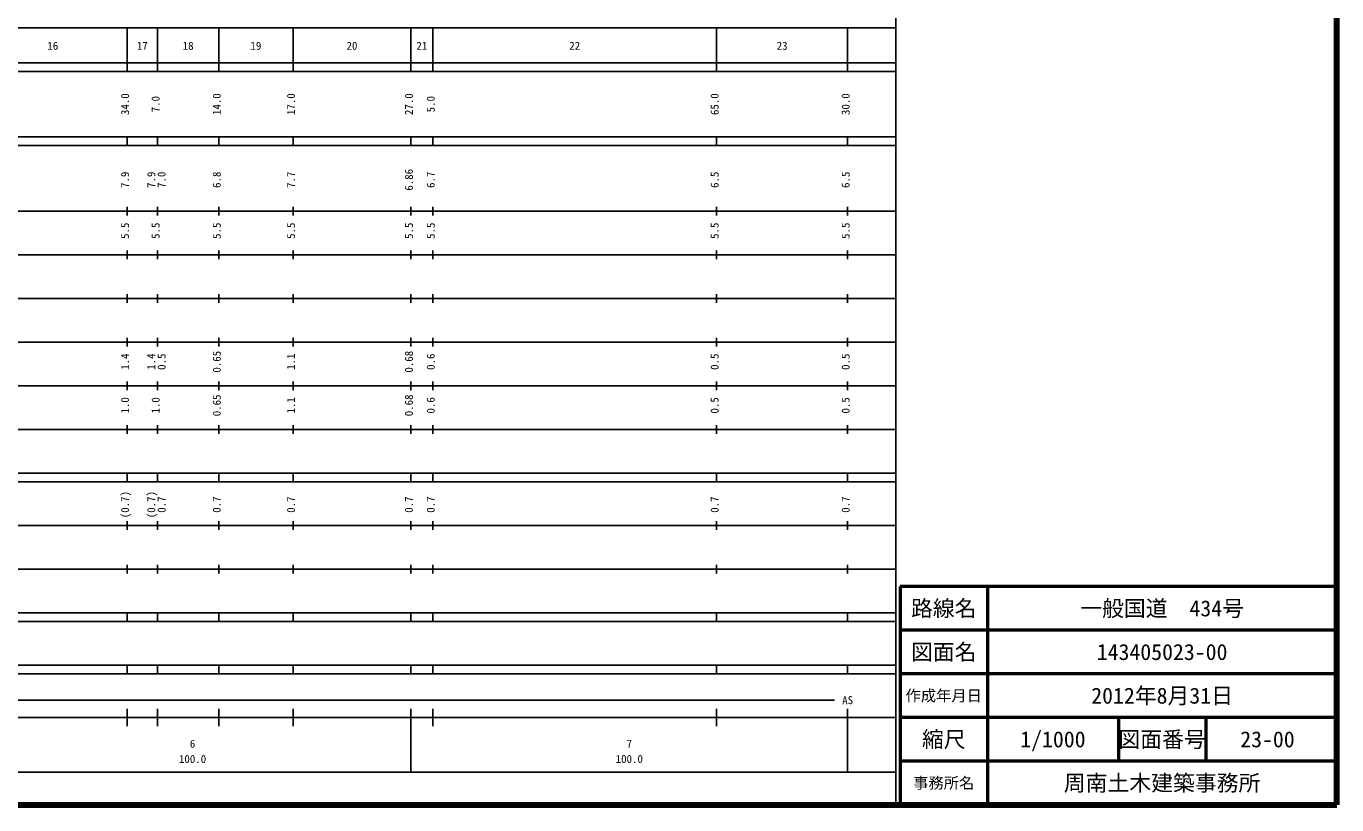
# Model space of a CAD drawing. Units: millimetres on the paper, enlarged 1000 times. Extents: x 40000 to 680000, y 20000 to 380000.
# Drawn here: x 379910 to 680000, y 20000 to 198357 of the extents above; entities that cross this region are included whole.
import ezdxf
from ezdxf.enums import TextEntityAlignment as Align

# ---------------------------------------------------------------- set-up
doc = ezdxf.new("R2010")
doc.units = ezdxf.units.MM
doc.header["$LTSCALE"] = 1000
for name, color, linetype, lineweight in [('M-TTL', 2, 'Continuous', 140), ('M-TTL-BAND', 7, 'Continuous', 25), ('M-TTL-FRAM', 2, 'Continuous', 50), ('M-TTL-LINE', 7, 'Continuous', 50)]:
    doc.layers.add(name, color=color, linetype=linetype, lineweight=lineweight)
doc.layers.add('M-TTL-TXT', color=7, linetype='Continuous')
doc.styles.add('ＭＳ ゴシック', font='')
doc.styles.get('ＭＳ ゴシック').set_extended_font_data('MS Gothic')

msp = doc.modelspace()

# ---------------------------------------------------------------- linework, layer by layer
at = {"layer": 'M-TTL'}
for p, q in [((680000, 20000), (680000, 380000)), ((40000, 20000), (680000, 20000))]:
    msp.add_line(p, q, dxfattribs=at)
at = {"layer": 'M-TTL-BAND'}
for p, q in [((579000, 20000), (579000, 370000)), ((68000, 198000), (579000, 198000)), ((403000, 188000), (403000, 198000)), ((410000, 188000), (410000, 198000)), ((424000, 188000), (424000, 198000)), ((441000, 188000), (441000, 198000)), ((468000, 188000), (468000, 198000)), ((473000, 188000), (473000, 198000)), ((538000, 188000), (538000, 198000)), ((568000, 188000), (568000, 198000)), ((40000, 190000), (579000, 190000)), ((40000, 188000), (579000, 188000)), ((40000, 173000), (579000, 173000)), ((403000, 171000), (403000, 173000)), ((410000, 171000), (410000, 173000)), ((424000, 171000), (424000, 173000)), ((441000, 171000), (441000, 173000)), ((468000, 171000), (468000, 173000)), ((473000, 171000), (473000, 173000)), ((538000, 171000), (538000, 173000)), ((568000, 171000), (568000, 173000)), ((40000, 171000), (579000, 171000)), ((403000, 155000), (403000, 157000)), ((410000, 155000), (410000, 157000)), ((424000, 155000), (424000, 157000)), ((441000, 155000), (441000, 157000)), ((468000, 155000), (468000, 157000)), ((473000, 155000), (473000, 157000)), ((538000, 155000), (538000, 157000)), ((568000, 155000), (568000, 157000)), ((40000, 156000), (579000, 156000)), ((46000, 146000), (579000, 146000)), ((403000, 145000), (403000, 147000)), ((410000, 145000), (410000, 147000)), ((424000, 145000), (424000, 147000)), ((441000, 145000), (441000, 147000)), ((468000, 145000), (468000, 147000)), ((473000, 145000), (473000, 147000)), ((538000, 145000), (538000, 147000)), ((568000, 145000), (568000, 147000)), ((52000, 136000), (579000, 136000)), ((403000, 135000), (403000, 137000)), ((410000, 135000), (410000, 137000)), ((424000, 135000), (424000, 137000)), ((441000, 135000), (441000, 137000)), ((468000, 135000), (468000, 137000)), ((473000, 135000), (473000, 137000)), ((538000, 135000), (538000, 137000)), ((568000, 135000), (568000, 137000)), ((403000, 125000), (403000, 127000)), ((410000, 125000), (410000, 127000)), ((424000, 125000), (424000, 127000)), ((441000, 125000), (441000, 127000)), ((468000, 125000), (468000, 127000)), ((473000, 125000), (473000, 127000)), ((538000, 125000), (538000, 127000)), ((568000, 125000), (568000, 127000)), ((46000, 126000), (579000, 126000)), ((52000, 116000), (579000, 116000)), ((403000, 115000), (403000, 117000)), ((410000, 115000), (410000, 117000)), ((424000, 115000), (424000, 117000)), ((441000, 115000), (441000, 117000)), ((468000, 115000), (468000, 117000)), ((473000, 115000), (473000, 117000)), ((538000, 115000), (538000, 117000)), ((568000, 115000), (568000, 117000)), ((46000, 106000), (579000, 106000)), ((403000, 105000), (403000, 107000)), ((410000, 105000), (410000, 107000)), ((424000, 105000), (424000, 107000)), ((441000, 105000), (441000, 107000)), ((468000, 105000), (468000, 107000)), ((473000, 105000), (473000, 107000)), ((538000, 105000), (538000, 107000)), ((568000, 105000), (568000, 107000)), ((40000, 96000), (579000, 96000)), ((40000, 94000), (579000, 94000)), ((403000, 94000), (403000, 96000)), ((410000, 94000), (410000, 96000)), ((424000, 94000), (424000, 96000)), ((441000, 94000), (441000, 96000)), ((468000, 94000), (468000, 96000)), ((473000, 94000), (473000, 96000)), ((538000, 94000), (538000, 96000)), ((568000, 94000), (568000, 96000)), ((403000, 83000), (403000, 85000)), ((410000, 83000), (410000, 85000)), ((424000, 83000), (424000, 85000)), ((441000, 83000), (441000, 85000)), ((468000, 83000), (468000, 85000)), ((473000, 83000), (473000, 85000)), ((538000, 83000), (538000, 85000)), ((568000, 83000), (568000, 85000)), ((49000, 84000), (579000, 84000)), ((40000, 74000), (579000, 74000)), ((403000, 73000), (403000, 75000)), ((410000, 73000), (410000, 75000)), ((424000, 73000), (424000, 75000)), ((441000, 73000), (441000, 75000)), ((468000, 73000), (468000, 75000)), ((473000, 73000), (473000, 75000)), ((538000, 73000), (538000, 75000)), ((568000, 73000), (568000, 75000)), ((40000, 64000), (579000, 64000)), ((403000, 62000), (403000, 64000)), ((410000, 62000), (410000, 64000)), ((424000, 62000), (424000, 64000)), ((441000, 62000), (441000, 64000)), ((468000, 62000), (468000, 64000)), ((473000, 62000), (473000, 64000)), ((538000, 62000), (538000, 64000)), ((568000, 62000), (568000, 64000)), ((40000, 62000), (579000, 62000)), ((40000, 52000), (579000, 52000)), ((403000, 50000), (403000, 52000)), ((410000, 50000), (410000, 52000)), ((424000, 50000), (424000, 52000)), ((441000, 50000), (441000, 52000)), ((468000, 50000), (468000, 52000)), ((473000, 50000), (473000, 52000)), ((538000, 50000), (538000, 52000)), ((568000, 50000), (568000, 52000)), ((40000, 50000), (579000, 50000)), ((71000, 44000), (565000, 44000)), ((40000, 40000), (579000, 40000)), ((403000, 38000), (403000, 42000)), ((410000, 38000), (410000, 42000)), ((424000, 38000), (424000, 42000)), ((441000, 38000), (441000, 42000)), ((468000, 27500), (468000, 42000)), ((473000, 38000), (473000, 42000)), ((538000, 38000), (538000, 42000)), ((568000, 27500), (568000, 42000)), ((68000, 27500), (579000, 27500))]:
    msp.add_line(p, q, dxfattribs=at)
at = {"layer": 'M-TTL-FRAM'}
for p, q in [((680000, 70000), (580000, 70000)), ((580000, 70000), (580000, 20000))]:
    msp.add_line(p, q, dxfattribs=at)
at = {"layer": 'M-TTL-LINE'}
for p, q in [((600000, 70000), (600000, 20000)), ((680000, 60000), (580000, 60000)), ((680000, 50000), (580000, 50000)), ((680000, 40000), (580000, 40000)), ((630000, 40000), (630000, 30000)), ((650000, 40000), (650000, 30000)), ((680000, 30000), (580000, 30000))]:
    msp.add_line(p, q, dxfattribs=at)

# ---------------------------------------------------------------- texts
at = {"layer": 'M-TTL-BAND', "style": 'ＭＳ ゴシック'}
for s, p in [('16', (386000, 192405)), ('17', (406500, 192405)), ('18', (417000, 192405)), ('19', (432500, 192405)), ('20', (454500, 192405)), ('21', (470500, 192405)), ('22', (505500, 192405)), ('23', (553000, 192405)), ('AS', (568000, 42500)), ('6', (418000, 32523)), ('7', (518000, 32523)), ('100.0', (418000, 29033)), ('100.0', (518000, 29033))]:
    msp.add_text(s, height=1833, dxfattribs=at).set_placement(p, align=Align.BOTTOM_CENTER)
for s, p in [('34.0', (404000, 180500)), ('7.0', (411000, 180500)), ('14.0', (425000, 180500)), ('17.0', (442000, 180500)), ('27.0', (469000, 180500)), ('5.0', (474000, 180500)), ('65.0', (539000, 180500)), ('30.0', (569000, 180500)), ('6.86', (469000, 163174)), ('7.9', (404000, 163174)), ('7.9', (410000, 163174)), ('7.0', (412370, 163174)), ('6.8', (425000, 163174)), ('7.7', (442000, 163174)), ('6.7', (474000, 163174)), ('6.5', (539000, 163174)), ('6.5', (569000, 163174)), ('5.5', (404000, 151500)), ('5.5', (411000, 151500)), ('5.5', (425000, 151500)), ('5.5', (442000, 151500)), ('5.5', (469000, 151500)), ('5.5', (474000, 151500)), ('5.5', (539000, 151500)), ('5.5', (569000, 151500)), ('1.4', (404000, 121500)), ('1.4', (410000, 121500)), ('0.5', (412370, 121500)), ('0.65', (425000, 121500)), ('1.1', (442000, 121500)), ('0.68', (469000, 121500)), ('0.6', (474000, 121500)), ('0.5', (539000, 121500)), ('0.5', (569000, 121500)), ('1.0', (404000, 111500)), ('1.0', (411000, 111500)), ('0.65', (425000, 111500)), ('1.1', (442000, 111500)), ('0.68', (469000, 111500)), ('0.6', (474000, 111500)), ('0.5', (539000, 111500)), ('0.5', (569000, 111500)), ('(0.7)', (404000, 88764)), ('(0.7)', (410000, 88764)), ('0.7', (412370, 88764)), ('0.7', (425000, 88764)), ('0.7', (442000, 88764)), ('0.7', (469000, 88764)), ('0.7', (474000, 88764)), ('0.7', (539000, 88764)), ('0.7', (569000, 88764))]:
    msp.add_text(s, height=1833, rotation=90, dxfattribs=at).set_placement(p, align=Align.BOTTOM_CENTER)
at = {"layer": 'M-TTL-TXT', "style": 'ＭＳ ゴシック'}
for s, height, p in [('路線名', 3666, (590000, 65000)), ('路線名', 3666, (590000, 65000)), ('一般国道\u3000434号', 3666, (640000, 65000)), ('図面名', 3666, (590000, 55000)), ('図面名', 3666, (590000, 55000)), ('143405023-00', 3666, (640000, 55000)), ('作成年月日', 2566, (590000, 45000)), ('作成年月日', 2566, (590000, 45000)), ('2012年8月31日', 3666, (640000, 45000)), ('縮尺', 3666, (590000, 35000)), ('縮尺', 3666, (590000, 35000)), ('1/1000', 3666, (615000, 35000)), ('図面番号', 3666, (640000, 35000)), ('図面番号', 3666, (640000, 35000)), ('23-00', 3666, (664125, 35000)), ('周南土木建築事務所', 3666, (640000, 25000)), ('事務所名', 2566, (590000, 25000)), ('事務所名', 2566, (590000, 25000))]:
    msp.add_text(s, height=height, dxfattribs=at).set_placement(p, align=Align.MIDDLE_CENTER)

doc.saveas('drawing.dxf')
